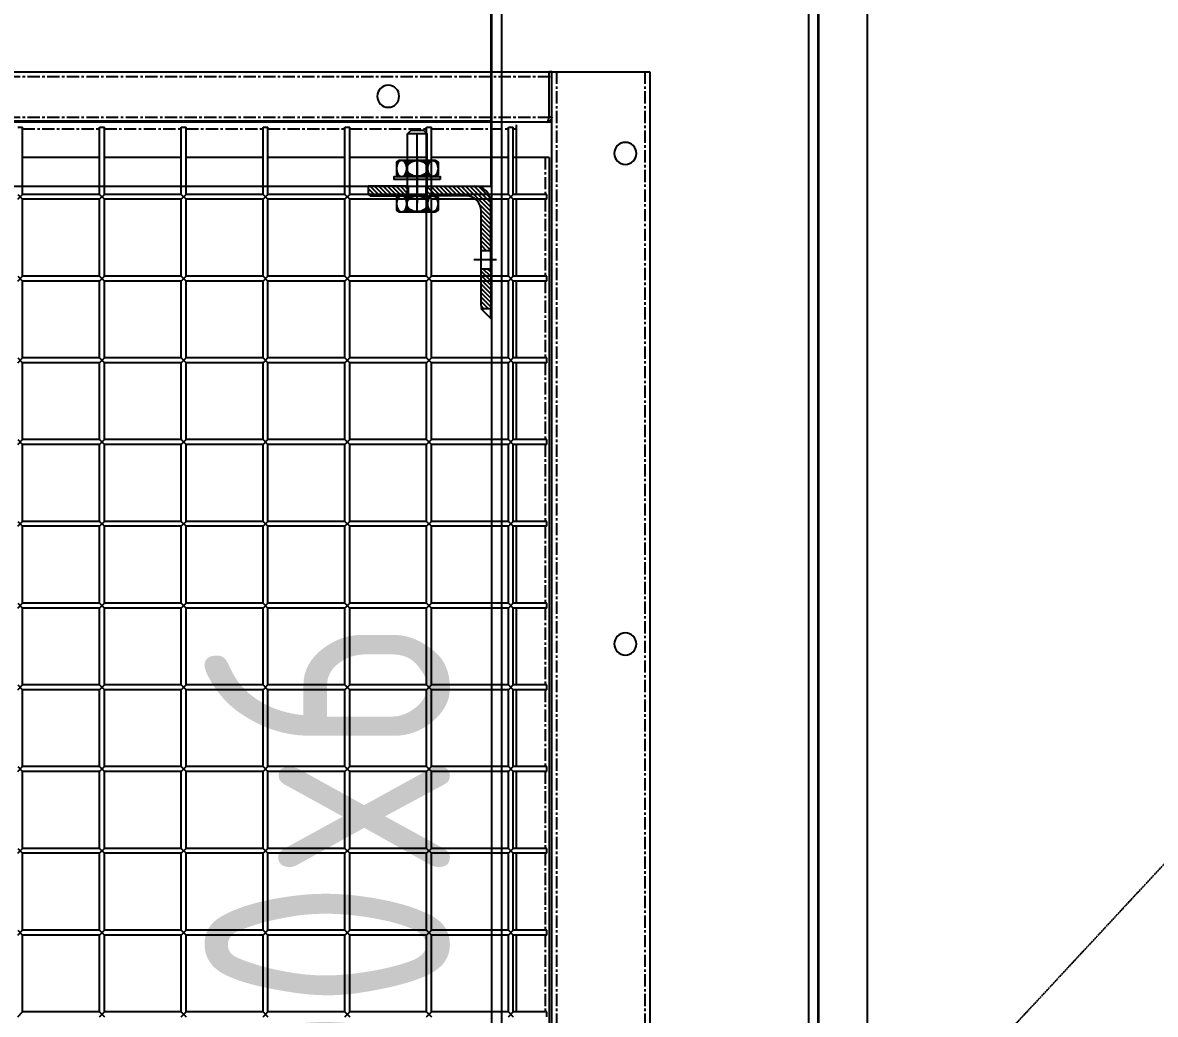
# Model space of a CAD drawing. Header units: millimetres. Extents: x -198529 to 244266, y -64 to 158464.
# Drawn here: x -163282 to -162590, y 108124 to 108730 of the extents above; entities that cross this region are included whole.
import ezdxf

# ---------------------------------------------------------------- set-up
doc = ezdxf.new("R2010")
doc.units = ezdxf.units.MM
for name, pattern in [('CENTER', [12, 7.5, -1.5, 1.5, -1.5]), ('HIDDEN2', [4.7625, 3.175, -1.5875]), ('X-AST-SEC-03-00-KCEIL-002-PH2$0$HIDDEN', [0.375, 0.25, -0.125])]:
    doc.linetypes.add(name, pattern=pattern)
for name, color, linetype in [('0-DCC', 30, 'Continuous'), ('0-DCC-STRUC', 180, 'Continuous'), ('0-DCC-STRUC-T', 4, 'Continuous'), ('ANGEL STEEL_75x75x3.0', 22, 'Continuous'), ('BOLTS', 3, 'Continuous'), ('K-CEIL-DCC-RACK', 10, 'Continuous'), ('K-CEIL-DIV-DOOR_Phase 2', 10, 'Continuous')]:
    doc.layers.add(name, color=color, linetype=linetype)
doc.styles.add('EDRI-COM', font='tssdeng.shx', dxfattribs={"width": 0.8, "bigfont": 'hztxt.shx'})
pattern_1 = [(45, (70645.0448, 93964.8255), (-1.325825215, 1.325825215), [])]

# ---------------------------------------------------------------- blocks, each defined once
blk = doc.blocks.new('DCC2850x1800(右)')
at = {"color": 0, "linetype": 'Continuous'}
for p, q in [((62966, -72678.48), (62906, -72678.48)), ((62906, -72678.48), (62906, -74478.48)), ((62966, -72678.48), (62967.5, -72678.48)), ((65614.5, -72678.48), (62966, -72678.48)), ((62966, -74478.48), (62966, -72678.48)), ((62967.5, -72706.38), (62967.5, -72678.48)), ((62966, -72706.38), (62967.5, -72706.38)), ((62967.77, -72707.23), (62967.5, -72706.38)), ((62966, -72709.38), (65613, -72709.38)), ((62987.5, -72753.48), (62987.5, -72710.88)), ((62992.5, -72712.38), (62989.5, -72712.38)), ((62989.5, -72753.48), (62989.5, -72712.38)), ((62992.5, -72753.48), (62992.5, -72712.38)), ((63039.5, -72753.48), (63039.5, -72712.38)), ((63042.5, -72712.38), (63039.5, -72712.38)), ((63042.5, -72753.48), (63042.5, -72712.38)), ((63089.5, -72753.48), (63089.5, -72712.38)), ((63092.5, -72712.38), (63089.5, -72712.38)), ((63092.5, -72753.48), (63092.5, -72712.38)), ((63139.5, -72753.48), (63139.5, -72712.38)), ((63142.5, -72712.38), (63139.5, -72712.38)), ((63142.5, -72753.48), (63142.5, -72712.38)), ((63189.5, -72753.48), (63189.5, -72712.38)), ((63192.5, -72712.38), (63189.5, -72712.38)), ((63192.5, -72753.48), (63192.5, -72712.38)), ((63239.5, -72753.48), (63239.5, -72712.38)), ((63242.5, -72712.38), (63239.5, -72712.38)), ((63242.5, -72753.48), (63242.5, -72712.38)), ((63289.5, -72753.48), (63289.5, -72712.38)), ((63292.5, -72712.38), (63289.5, -72712.38)), ((62967.5, -72730.88), (62989.5, -72730.88)), ((62967.5, -72730.88), (62967.5, -74426.08)), ((62992.5, -72730.88), (63039.5, -72730.88)), ((63042.5, -72730.88), (63089.5, -72730.88)), ((63092.5, -72730.88), (63139.5, -72730.88)), ((63142.5, -72730.88), (63189.5, -72730.88)), ((63192.5, -72730.88), (63239.5, -72730.88)), ((63242.5, -72730.88), (63289.5, -72730.88)), ((62969, -72753.48), (62989.5, -72753.48)), ((62969, -72756.48), (62969, -72753.48)), ((62992.5, -72756.48), (62989.5, -72753.48)), ((62992.5, -72753.48), (62989.5, -72756.48)), ((62992.5, -72753.48), (63039.5, -72753.48)), ((63042.5, -72756.48), (63039.5, -72753.48)), ((63042.5, -72753.48), (63039.5, -72756.48)), ((63042.5, -72753.48), (63089.5, -72753.48)), ((63092.5, -72756.48), (63089.5, -72753.48)), ((63092.5, -72753.48), (63089.5, -72756.48)), ((63092.5, -72753.48), (63139.5, -72753.48)), ((63142.5, -72756.48), (63139.5, -72753.48)), ((63142.5, -72753.48), (63139.5, -72756.48)), ((63142.5, -72753.48), (63189.5, -72753.48)), ((63192.5, -72756.48), (63189.5, -72753.48)), ((63192.5, -72753.48), (63189.5, -72756.48)), ((63192.5, -72753.48), (63239.5, -72753.48)), ((63242.5, -72756.48), (63239.5, -72753.48)), ((63242.5, -72753.48), (63239.5, -72756.48)), ((63242.5, -72753.48), (63289.5, -72753.48)), ((63292.5, -72756.48), (63289.5, -72753.48)), ((63292.5, -72753.48), (63289.5, -72756.48)), ((62969, -72756.48), (62989.5, -72756.48)), ((62987.5, -72803.48), (62987.5, -72756.48)), ((62989.5, -72803.48), (62989.5, -72756.48)), ((62992.5, -72756.48), (63039.5, -72756.48)), ((62992.5, -72803.48), (62992.5, -72756.48)), ((63039.5, -72803.48), (63039.5, -72756.48)), ((63042.5, -72756.48), (63089.5, -72756.48)), ((63042.5, -72803.48), (63042.5, -72756.48)), ((63089.5, -72803.48), (63089.5, -72756.48)), ((63092.5, -72756.48), (63139.5, -72756.48)), ((63092.5, -72803.48), (63092.5, -72756.48)), ((63139.5, -72803.48), (63139.5, -72756.48)), ((63142.5, -72756.48), (63189.5, -72756.48)), ((63142.5, -72803.48), (63142.5, -72756.48)), ((63189.5, -72803.48), (63189.5, -72756.48)), ((63192.5, -72756.48), (63239.5, -72756.48)), ((63192.5, -72803.48), (63192.5, -72756.48)), ((63239.5, -72803.48), (63239.5, -72756.48)), ((63242.5, -72756.48), (63289.5, -72756.48)), ((63242.5, -72803.48), (63242.5, -72756.48)), ((63289.5, -72803.48), (63289.5, -72756.48)), ((62969, -72803.48), (62989.5, -72803.48)), ((62969, -72806.48), (62969, -72803.48)), ((62992.5, -72806.48), (62989.5, -72803.48)), ((62992.5, -72803.48), (62989.5, -72806.48)), ((62992.5, -72803.48), (63039.5, -72803.48)), ((63042.5, -72806.48), (63039.5, -72803.48)), ((63042.5, -72803.48), (63039.5, -72806.48)), ((63042.5, -72803.48), (63089.5, -72803.48)), ((63092.5, -72806.48), (63089.5, -72803.48)), ((63092.5, -72803.48), (63089.5, -72806.48)), ((63092.5, -72803.48), (63139.5, -72803.48)), ((63142.5, -72806.48), (63139.5, -72803.48)), ((63142.5, -72803.48), (63139.5, -72806.48)), ((63142.5, -72803.48), (63189.5, -72803.48)), ((63192.5, -72806.48), (63189.5, -72803.48)), ((63192.5, -72803.48), (63189.5, -72806.48)), ((63192.5, -72803.48), (63239.5, -72803.48)), ((63242.5, -72806.48), (63239.5, -72803.48)), ((63242.5, -72803.48), (63239.5, -72806.48)), ((63242.5, -72803.48), (63289.5, -72803.48)), ((63292.5, -72806.48), (63289.5, -72803.48)), ((63292.5, -72803.48), (63289.5, -72806.48)), ((62969, -72806.48), (62989.5, -72806.48)), ((62987.5, -72853.48), (62987.5, -72806.48)), ((62989.5, -72853.48), (62989.5, -72806.48)), ((62992.5, -72853.48), (62992.5, -72806.48)), ((62992.5, -72806.48), (63039.5, -72806.48)), ((63039.5, -72853.48), (63039.5, -72806.48)), ((63042.5, -72806.48), (63089.5, -72806.48)), ((63042.5, -72853.48), (63042.5, -72806.48)), ((63089.5, -72853.48), (63089.5, -72806.48)), ((63092.5, -72853.48), (63092.5, -72806.48)), ((63092.5, -72806.48), (63139.5, -72806.48)), ((63139.5, -72853.48), (63139.5, -72806.48)), ((63142.5, -72853.48), (63142.5, -72806.48)), ((63142.5, -72806.48), (63189.5, -72806.48)), ((63189.5, -72853.48), (63189.5, -72806.48)), ((63192.5, -72853.48), (63192.5, -72806.48)), ((63192.5, -72806.48), (63239.5, -72806.48)), ((63239.5, -72853.48), (63239.5, -72806.48)), ((63242.5, -72853.48), (63242.5, -72806.48)), ((63242.5, -72806.48), (63289.5, -72806.48)), ((63289.5, -72853.48), (63289.5, -72806.48)), ((62969, -72853.48), (62989.5, -72853.48)), ((62969, -72856.48), (62969, -72853.48)), ((62969, -72856.48), (62989.5, -72856.48)), ((62987.5, -72903.48), (62987.5, -72856.48)), ((62992.5, -72856.48), (62989.5, -72853.48)), ((62992.5, -72853.48), (62989.5, -72856.48)), ((62989.5, -72903.48), (62989.5, -72856.48)), ((62992.5, -72853.48), (63039.5, -72853.48)), ((62992.5, -72903.48), (62992.5, -72856.48)), ((62992.5, -72856.48), (63039.5, -72856.48)), ((63042.5, -72856.48), (63039.5, -72853.48)), ((63042.5, -72853.48), (63039.5, -72856.48)), ((63039.5, -72903.48), (63039.5, -72856.48)), ((63042.5, -72853.48), (63089.5, -72853.48)), ((63042.5, -72856.48), (63089.5, -72856.48)), ((63042.5, -72903.48), (63042.5, -72856.48)), ((63092.5, -72856.48), (63089.5, -72853.48)), ((63092.5, -72853.48), (63089.5, -72856.48)), ((63089.5, -72903.48), (63089.5, -72856.48)), ((63092.5, -72853.48), (63139.5, -72853.48)), ((63092.5, -72856.48), (63139.5, -72856.48)), ((63092.5, -72903.48), (63092.5, -72856.48)), ((63142.5, -72856.48), (63139.5, -72853.48)), ((63142.5, -72853.48), (63139.5, -72856.48)), ((63139.5, -72903.48), (63139.5, -72856.48)), ((63142.5, -72853.48), (63189.5, -72853.48)), ((63142.5, -72856.48), (63189.5, -72856.48)), ((63142.5, -72903.48), (63142.5, -72856.48)), ((63192.5, -72856.48), (63189.5, -72853.48)), ((63192.5, -72853.48), (63189.5, -72856.48)), ((63189.5, -72903.48), (63189.5, -72856.48)), ((63192.5, -72853.48), (63239.5, -72853.48)), ((63192.5, -72856.48), (63239.5, -72856.48)), ((63192.5, -72903.48), (63192.5, -72856.48)), ((63242.5, -72856.48), (63239.5, -72853.48)), ((63242.5, -72853.48), (63239.5, -72856.48)), ((63239.5, -72903.48), (63239.5, -72856.48)), ((63242.5, -72853.48), (63289.5, -72853.48)), ((63242.5, -72856.48), (63289.5, -72856.48)), ((63242.5, -72903.48), (63242.5, -72856.48)), ((63292.5, -72856.48), (63289.5, -72853.48)), ((63292.5, -72853.48), (63289.5, -72856.48)), ((63289.5, -72903.48), (63289.5, -72856.48)), ((62969, -72903.48), (62989.5, -72903.48)), ((62969, -72906.48), (62969, -72903.48)), ((62969, -72906.48), (62989.5, -72906.48)), ((62987.5, -72953.48), (62987.5, -72906.48)), ((62992.5, -72906.48), (62989.5, -72903.48)), ((62992.5, -72903.48), (62989.5, -72906.48)), ((62989.5, -72953.48), (62989.5, -72906.48)), ((62992.5, -72903.48), (63039.5, -72903.48)), ((62992.5, -72953.48), (62992.5, -72906.48)), ((62992.5, -72906.48), (63039.5, -72906.48)), ((63042.5, -72906.48), (63039.5, -72903.48)), ((63042.5, -72903.48), (63039.5, -72906.48)), ((63039.5, -72953.48), (63039.5, -72906.48)), ((63042.5, -72903.48), (63089.5, -72903.48)), ((63042.5, -72906.48), (63089.5, -72906.48)), ((63042.5, -72953.48), (63042.5, -72906.48)), ((63092.5, -72906.48), (63089.5, -72903.48)), ((63092.5, -72903.48), (63089.5, -72906.48)), ((63089.5, -72953.48), (63089.5, -72906.48)), ((63092.5, -72903.48), (63139.5, -72903.48)), ((63092.5, -72906.48), (63139.5, -72906.48)), ((63092.5, -72953.48), (63092.5, -72906.48)), ((63142.5, -72906.48), (63139.5, -72903.48)), ((63142.5, -72903.48), (63139.5, -72906.48)), ((63139.5, -72953.48), (63139.5, -72906.48)), ((63142.5, -72903.48), (63189.5, -72903.48)), ((63142.5, -72906.48), (63189.5, -72906.48)), ((63142.5, -72953.48), (63142.5, -72906.48)), ((63192.5, -72906.48), (63189.5, -72903.48)), ((63192.5, -72903.48), (63189.5, -72906.48)), ((63189.5, -72953.48), (63189.5, -72906.48)), ((63192.5, -72903.48), (63239.5, -72903.48)), ((63192.5, -72906.48), (63239.5, -72906.48)), ((63192.5, -72953.48), (63192.5, -72906.48)), ((63242.5, -72906.48), (63239.5, -72903.48)), ((63242.5, -72903.48), (63239.5, -72906.48)), ((63239.5, -72953.48), (63239.5, -72906.48)), ((63242.5, -72903.48), (63289.5, -72903.48)), ((63242.5, -72906.48), (63289.5, -72906.48)), ((63242.5, -72953.48), (63242.5, -72906.48)), ((63292.5, -72906.48), (63289.5, -72903.48)), ((63292.5, -72903.48), (63289.5, -72906.48)), ((63289.5, -72953.48), (63289.5, -72906.48)), ((62969, -72953.48), (62989.5, -72953.48)), ((62969, -72956.48), (62969, -72953.48)), ((62992.5, -72956.48), (62989.5, -72953.48)), ((62992.5, -72953.48), (62989.5, -72956.48)), ((62992.5, -72953.48), (63039.5, -72953.48)), ((63042.5, -72956.48), (63039.5, -72953.48)), ((63042.5, -72953.48), (63039.5, -72956.48)), ((63042.5, -72953.48), (63089.5, -72953.48)), ((63092.5, -72956.48), (63089.5, -72953.48)), ((63092.5, -72953.48), (63089.5, -72956.48)), ((63092.5, -72953.48), (63139.5, -72953.48)), ((63142.5, -72956.48), (63139.5, -72953.48)), ((63142.5, -72953.48), (63139.5, -72956.48)), ((63142.5, -72953.48), (63189.5, -72953.48)), ((63192.5, -72956.48), (63189.5, -72953.48)), ((63192.5, -72953.48), (63189.5, -72956.48)), ((63192.5, -72953.48), (63239.5, -72953.48)), ((63242.5, -72956.48), (63239.5, -72953.48)), ((63242.5, -72953.48), (63239.5, -72956.48)), ((63242.5, -72953.48), (63289.5, -72953.48)), ((63292.5, -72956.48), (63289.5, -72953.48)), ((63292.5, -72953.48), (63289.5, -72956.48)), ((62969, -72956.48), (62989.5, -72956.48)), ((62987.5, -73003.48), (62987.5, -72956.48)), ((62989.5, -73003.48), (62989.5, -72956.48)), ((62992.5, -73003.48), (62992.5, -72956.48)), ((62992.5, -72956.48), (63039.5, -72956.48)), ((63039.5, -73003.48), (63039.5, -72956.48)), ((63042.5, -72956.48), (63089.5, -72956.48)), ((63042.5, -73003.48), (63042.5, -72956.48)), ((63089.5, -73003.48), (63089.5, -72956.48)), ((63092.5, -72956.48), (63139.5, -72956.48)), ((63092.5, -73003.48), (63092.5, -72956.48)), ((63139.5, -73003.48), (63139.5, -72956.48)), ((63142.5, -72956.48), (63189.5, -72956.48)), ((63142.5, -73003.48), (63142.5, -72956.48)), ((63189.5, -73003.48), (63189.5, -72956.48)), ((63192.5, -72956.48), (63239.5, -72956.48)), ((63192.5, -73003.48), (63192.5, -72956.48)), ((63239.5, -73003.48), (63239.5, -72956.48)), ((63242.5, -72956.48), (63289.5, -72956.48)), ((63242.5, -73003.48), (63242.5, -72956.48)), ((63289.5, -73003.48), (63289.5, -72956.48)), ((62969, -73003.48), (62989.5, -73003.48)), ((62969, -73006.48), (62969, -73003.48)), ((62992.5, -73006.48), (62989.5, -73003.48)), ((62992.5, -73003.48), (62989.5, -73006.48)), ((62992.5, -73003.48), (63039.5, -73003.48)), ((63042.5, -73006.48), (63039.5, -73003.48)), ((63042.5, -73003.48), (63039.5, -73006.48)), ((63042.5, -73003.48), (63089.5, -73003.48)), ((63092.5, -73006.48), (63089.5, -73003.48)), ((63092.5, -73003.48), (63089.5, -73006.48)), ((63092.5, -73003.48), (63139.5, -73003.48)), ((63142.5, -73006.48), (63139.5, -73003.48)), ((63142.5, -73003.48), (63139.5, -73006.48)), ((63142.5, -73003.48), (63189.5, -73003.48)), ((63192.5, -73006.48), (63189.5, -73003.48)), ((63192.5, -73003.48), (63189.5, -73006.48)), ((63192.5, -73003.48), (63239.5, -73003.48)), ((63242.5, -73006.48), (63239.5, -73003.48)), ((63242.5, -73003.48), (63239.5, -73006.48)), ((63242.5, -73003.48), (63289.5, -73003.48)), ((63292.5, -73006.48), (63289.5, -73003.48)), ((63292.5, -73003.48), (63289.5, -73006.48)), ((62969, -73006.48), (62989.5, -73006.48)), ((62987.5, -73053.48), (62987.5, -73006.48)), ((62989.5, -73053.48), (62989.5, -73006.48)), ((62992.5, -73053.48), (62992.5, -73006.48)), ((62992.5, -73006.48), (63039.5, -73006.48)), ((63039.5, -73053.48), (63039.5, -73006.48)), ((63042.5, -73006.48), (63089.5, -73006.48)), ((63042.5, -73053.48), (63042.5, -73006.48)), ((63089.5, -73053.48), (63089.5, -73006.48)), ((63092.5, -73006.48), (63139.5, -73006.48)), ((63092.5, -73053.48), (63092.5, -73006.48)), ((63139.5, -73053.48), (63139.5, -73006.48)), ((63142.5, -73006.48), (63189.5, -73006.48)), ((63142.5, -73053.48), (63142.5, -73006.48)), ((63189.5, -73053.48), (63189.5, -73006.48)), ((63192.5, -73006.48), (63239.5, -73006.48)), ((63192.5, -73053.48), (63192.5, -73006.48)), ((63239.5, -73053.48), (63239.5, -73006.48)), ((63242.5, -73006.48), (63289.5, -73006.48)), ((63242.5, -73053.48), (63242.5, -73006.48)), ((63289.5, -73053.48), (63289.5, -73006.48)), ((62969, -73053.48), (62989.5, -73053.48)), ((62969, -73056.48), (62969, -73053.48)), ((62969, -73056.48), (62989.5, -73056.48)), ((62987.5, -73103.48), (62987.5, -73056.48)), ((62992.5, -73056.48), (62989.5, -73053.48)), ((62992.5, -73053.48), (62989.5, -73056.48)), ((62989.5, -73103.48), (62989.5, -73056.48)), ((62992.5, -73053.48), (63039.5, -73053.48)), ((62992.5, -73103.48), (62992.5, -73056.48)), ((62992.5, -73056.48), (63039.5, -73056.48)), ((63042.5, -73056.48), (63039.5, -73053.48)), ((63042.5, -73053.48), (63039.5, -73056.48)), ((63039.5, -73103.48), (63039.5, -73056.48)), ((63042.5, -73053.48), (63089.5, -73053.48)), ((63042.5, -73056.48), (63089.5, -73056.48)), ((63042.5, -73103.48), (63042.5, -73056.48)), ((63092.5, -73056.48), (63089.5, -73053.48)), ((63092.5, -73053.48), (63089.5, -73056.48)), ((63089.5, -73103.48), (63089.5, -73056.48)), ((63092.5, -73053.48), (63139.5, -73053.48)), ((63092.5, -73056.48), (63139.5, -73056.48)), ((63092.5, -73103.48), (63092.5, -73056.48)), ((63142.5, -73056.48), (63139.5, -73053.48)), ((63142.5, -73053.48), (63139.5, -73056.48)), ((63139.5, -73103.48), (63139.5, -73056.48)), ((63142.5, -73053.48), (63189.5, -73053.48)), ((63142.5, -73056.48), (63189.5, -73056.48)), ((63142.5, -73103.48), (63142.5, -73056.48)), ((63192.5, -73056.48), (63189.5, -73053.48)), ((63192.5, -73053.48), (63189.5, -73056.48)), ((63189.5, -73103.48), (63189.5, -73056.48)), ((63192.5, -73053.48), (63239.5, -73053.48)), ((63192.5, -73056.48), (63239.5, -73056.48)), ((63192.5, -73103.48), (63192.5, -73056.48)), ((63242.5, -73056.48), (63239.5, -73053.48)), ((63242.5, -73053.48), (63239.5, -73056.48)), ((63239.5, -73103.48), (63239.5, -73056.48)), ((63242.5, -73053.48), (63289.5, -73053.48)), ((63242.5, -73056.48), (63289.5, -73056.48)), ((63242.5, -73103.48), (63242.5, -73056.48)), ((63292.5, -73056.48), (63289.5, -73053.48)), ((63292.5, -73053.48), (63289.5, -73056.48)), ((63289.5, -73103.48), (63289.5, -73056.48)), ((62969, -73103.48), (62989.5, -73103.48)), ((62969, -73106.48), (62969, -73103.48)), ((62969, -73106.48), (62989.5, -73106.48)), ((62987.5, -73153.48), (62987.5, -73106.48)), ((62992.5, -73106.48), (62989.5, -73103.48)), ((62992.5, -73103.48), (62989.5, -73106.48)), ((62989.5, -73153.48), (62989.5, -73106.48)), ((62992.5, -73103.48), (63039.5, -73103.48)), ((62992.5, -73153.48), (62992.5, -73106.48)), ((62992.5, -73106.48), (63039.5, -73106.48)), ((63042.5, -73106.48), (63039.5, -73103.48)), ((63042.5, -73103.48), (63039.5, -73106.48)), ((63039.5, -73153.48), (63039.5, -73106.48)), ((63042.5, -73103.48), (63089.5, -73103.48)), ((63042.5, -73106.48), (63089.5, -73106.48)), ((63042.5, -73153.48), (63042.5, -73106.48)), ((63092.5, -73106.48), (63089.5, -73103.48)), ((63092.5, -73103.48), (63089.5, -73106.48)), ((63089.5, -73153.48), (63089.5, -73106.48)), ((63092.5, -73103.48), (63139.5, -73103.48)), ((63092.5, -73106.48), (63139.5, -73106.48)), ((63092.5, -73153.48), (63092.5, -73106.48)), ((63142.5, -73106.48), (63139.5, -73103.48)), ((63142.5, -73103.48), (63139.5, -73106.48)), ((63139.5, -73153.48), (63139.5, -73106.48)), ((63142.5, -73103.48), (63189.5, -73103.48)), ((63142.5, -73106.48), (63189.5, -73106.48)), ((63142.5, -73153.48), (63142.5, -73106.48)), ((63192.5, -73106.48), (63189.5, -73103.48)), ((63192.5, -73103.48), (63189.5, -73106.48)), ((63189.5, -73153.48), (63189.5, -73106.48)), ((63192.5, -73103.48), (63239.5, -73103.48)), ((63192.5, -73106.48), (63239.5, -73106.48)), ((63192.5, -73153.48), (63192.5, -73106.48)), ((63242.5, -73106.48), (63239.5, -73103.48)), ((63242.5, -73103.48), (63239.5, -73106.48)), ((63239.5, -73153.48), (63239.5, -73106.48)), ((63242.5, -73103.48), (63289.5, -73103.48)), ((63242.5, -73106.48), (63289.5, -73106.48)), ((63242.5, -73153.48), (63242.5, -73106.48)), ((63292.5, -73106.48), (63289.5, -73103.48)), ((63292.5, -73103.48), (63289.5, -73106.48)), ((63289.5, -73153.48), (63289.5, -73106.48)), ((62969, -73153.48), (62989.5, -73153.48)), ((62969, -73156.48), (62969, -73153.48)), ((62969, -73156.48), (62989.5, -73156.48)), ((62987.5, -73203.48), (62987.5, -73156.48)), ((62992.5, -73156.48), (62989.5, -73153.48)), ((62992.5, -73153.48), (62989.5, -73156.48)), ((62989.5, -73203.48), (62989.5, -73156.48)), ((62992.5, -73153.48), (63039.5, -73153.48)), ((62992.5, -73203.48), (62992.5, -73156.48)), ((62992.5, -73156.48), (63039.5, -73156.48)), ((63042.5, -73156.48), (63039.5, -73153.48)), ((63042.5, -73153.48), (63039.5, -73156.48)), ((63039.5, -73203.48), (63039.5, -73156.48)), ((63042.5, -73153.48), (63089.5, -73153.48)), ((63042.5, -73156.48), (63089.5, -73156.48)), ((63042.5, -73203.48), (63042.5, -73156.48)), ((63092.5, -73156.48), (63089.5, -73153.48)), ((63092.5, -73153.48), (63089.5, -73156.48)), ((63089.5, -73203.48), (63089.5, -73156.48)), ((63092.5, -73153.48), (63139.5, -73153.48)), ((63092.5, -73156.48), (63139.5, -73156.48)), ((63092.5, -73203.48), (63092.5, -73156.48)), ((63142.5, -73156.48), (63139.5, -73153.48)), ((63142.5, -73153.48), (63139.5, -73156.48)), ((63139.5, -73203.48), (63139.5, -73156.48)), ((63142.5, -73153.48), (63189.5, -73153.48)), ((63142.5, -73156.48), (63189.5, -73156.48)), ((63142.5, -73203.48), (63142.5, -73156.48)), ((63192.5, -73156.48), (63189.5, -73153.48)), ((63192.5, -73153.48), (63189.5, -73156.48)), ((63189.5, -73203.48), (63189.5, -73156.48)), ((63192.5, -73153.48), (63239.5, -73153.48)), ((63192.5, -73156.48), (63239.5, -73156.48)), ((63192.5, -73203.48), (63192.5, -73156.48)), ((63242.5, -73156.48), (63239.5, -73153.48)), ((63242.5, -73153.48), (63239.5, -73156.48)), ((63239.5, -73203.48), (63239.5, -73156.48)), ((63242.5, -73153.48), (63289.5, -73153.48)), ((63242.5, -73156.48), (63289.5, -73156.48)), ((63242.5, -73203.48), (63242.5, -73156.48)), ((63292.5, -73156.48), (63289.5, -73153.48)), ((63292.5, -73153.48), (63289.5, -73156.48)), ((63289.5, -73203.48), (63289.5, -73156.48)), ((62969, -73203.48), (62989.5, -73203.48)), ((62969, -73206.48), (62969, -73203.48)), ((62992.5, -73206.48), (62989.5, -73203.48)), ((62992.5, -73203.48), (62989.5, -73206.48)), ((62992.5, -73203.48), (63039.5, -73203.48)), ((63042.5, -73206.48), (63039.5, -73203.48)), ((63042.5, -73203.48), (63039.5, -73206.48)), ((63042.5, -73203.48), (63089.5, -73203.48)), ((63092.5, -73206.48), (63089.5, -73203.48)), ((63092.5, -73203.48), (63089.5, -73206.48)), ((63092.5, -73203.48), (63139.5, -73203.48)), ((63142.5, -73206.48), (63139.5, -73203.48)), ((63142.5, -73203.48), (63139.5, -73206.48)), ((63142.5, -73203.48), (63189.5, -73203.48)), ((63192.5, -73206.48), (63189.5, -73203.48)), ((63192.5, -73203.48), (63189.5, -73206.48)), ((63192.5, -73203.48), (63239.5, -73203.48)), ((63242.5, -73206.48), (63239.5, -73203.48)), ((63242.5, -73203.48), (63239.5, -73206.48)), ((63242.5, -73203.48), (63289.5, -73203.48)), ((63292.5, -73206.48), (63289.5, -73203.48)), ((63292.5, -73203.48), (63289.5, -73206.48)), ((62969, -73206.48), (62989.5, -73206.48)), ((62987.5, -73253.48), (62987.5, -73206.48)), ((62989.5, -73253.48), (62989.5, -73206.48)), ((62992.5, -73253.48), (62992.5, -73206.48)), ((62992.5, -73206.48), (63039.5, -73206.48)), ((63039.5, -73253.48), (63039.5, -73206.48)), ((63042.5, -73206.48), (63089.5, -73206.48)), ((63042.5, -73253.48), (63042.5, -73206.48)), ((63089.5, -73253.48), (63089.5, -73206.48)), ((63092.5, -73206.48), (63139.5, -73206.48)), ((63092.5, -73253.48), (63092.5, -73206.48)), ((63139.5, -73253.48), (63139.5, -73206.48)), ((63142.5, -73206.48), (63189.5, -73206.48)), ((63142.5, -73253.48), (63142.5, -73206.48)), ((63189.5, -73253.48), (63189.5, -73206.48)), ((63192.5, -73206.48), (63239.5, -73206.48)), ((63192.5, -73253.48), (63192.5, -73206.48)), ((63239.5, -73253.48), (63239.5, -73206.48)), ((63242.5, -73206.48), (63289.5, -73206.48)), ((63242.5, -73253.48), (63242.5, -73206.48)), ((63289.5, -73253.48), (63289.5, -73206.48)), ((62969, -73253.48), (62989.5, -73253.48)), ((62969, -73256.48), (62969, -73253.48)), ((62992.5, -73256.48), (62989.5, -73253.48)), ((62992.5, -73253.48), (62989.5, -73256.48)), ((62992.5, -73253.48), (63039.5, -73253.48)), ((63042.5, -73256.48), (63039.5, -73253.48)), ((63042.5, -73253.48), (63039.5, -73256.48)), ((63042.5, -73253.48), (63089.5, -73253.48)), ((63092.5, -73256.48), (63089.5, -73253.48)), ((63092.5, -73253.48), (63089.5, -73256.48)), ((63092.5, -73253.48), (63139.5, -73253.48)), ((63142.5, -73256.48), (63139.5, -73253.48)), ((63142.5, -73253.48), (63139.5, -73256.48)), ((63142.5, -73253.48), (63189.5, -73253.48)), ((63192.5, -73256.48), (63189.5, -73253.48)), ((63192.5, -73253.48), (63189.5, -73256.48)), ((63192.5, -73253.48), (63239.5, -73253.48)), ((63242.5, -73256.48), (63239.5, -73253.48)), ((63242.5, -73253.48), (63239.5, -73256.48)), ((63242.5, -73253.48), (63289.5, -73253.48)), ((63292.5, -73256.48), (63289.5, -73253.48))]:
    blk.add_line(p, q, dxfattribs=at)
at = {"color": 0, "linetype": 'CENTER'}
for p, q in [((62909, -72678.48), (62909, -74478.48)), ((62963, -72678.48), (62963, -74478.48)), ((65614.5, -72681.48), (62966, -72681.48)), ((65614.5, -72706.38), (62966, -72706.38)), ((62989.5, -72713.38), (62987.5, -72713.38)), ((63039.5, -72713.38), (62992.5, -72713.38)), ((63089.5, -72713.38), (63042.5, -72713.38)), ((63139.5, -72713.38), (63092.5, -72713.38)), ((63189.5, -72713.38), (63142.5, -72713.38)), ((63239.5, -72713.38), (63192.5, -72713.38)), ((63289.5, -72713.38), (63242.5, -72713.38)), ((62970, -72730.88), (62970, -72753.48)), ((62970, -72756.48), (62970, -72803.48)), ((62970, -72806.48), (62970, -72853.48)), ((62970, -72856.48), (62970, -72903.48)), ((62970, -72906.48), (62970, -72953.48)), ((62970, -72956.48), (62970, -73003.48)), ((62970, -73006.48), (62970, -73053.48)), ((62970, -73056.48), (62970, -73103.48)), ((62970, -73106.48), (62970, -73153.48)), ((62970, -73156.48), (62970, -73203.48)), ((62970, -73206.48), (62970, -73253.48))]:
    blk.add_line(p, q, dxfattribs=at)
at = {"color": 0, "linetype": 'Continuous'}
for centre in [(63066, -72693.48), (62921, -72728.48), (62921, -72728.48), (62921, -73028.48), (62921, -73028.48)]:
    blk.add_circle(centre, 6.75, dxfattribs=at)
blk.add_arc((62969, -72706.38), 3, 180, 270, dxfattribs=at)
for points, knots in [([(62968, -72707.88), (62967.96, -72707.77), (62967.88, -72707.56), (62967.81, -72707.34), (62967.77, -72707.23)], [0, 0, 0, 0, 0.488633, 1, 1, 1, 1]), ([(62969, -72709.38), (62968.79, -72709.38), (62968.33, -72708.79), (62968.14, -72708.26), (62968, -72707.88)], [0, 0, 0, 0, 0.347127, 1, 1, 1, 1])]:
    blk.add_open_spline(points, degree=3, knots=knots, dxfattribs=at)
blk = doc.blocks.new('DIV-DOOR-1000Wx2200H')
at = {"layer": 'K-CEIL-DIV-DOOR_Phase 2'}
for points in [[(-1000.07, 0.01), (-2100.07, 0), (-2100.07, 2300), (-1000.07, 2300.01)], [(-1030.07, 30.01), (-2070.07, 30), (-2070.07, 2270), (-1030.07, 2270.01)]]:
    blk.add_lwpolyline(points, close=True, dxfattribs=at)
at = {"layer": 'K-CEIL-DIV-DOOR_Phase 2', "color": 252, "linetype": 'X-AST-SEC-03-00-KCEIL-002-PH2$0$HIDDEN'}
blk.add_lwpolyline([(-1030.07, 2270.01), (-2070.07, 1150), (-1030.07, 30.01)], dxfattribs=at)
blk = doc.blocks.new('H-方柱-200x8-X11')
blk.add_lwpolyline([(-100, -1190), (100, -1190), (100, 4860.48), (-100, 4860.48)], close=True)
at = {"linetype": 'HIDDEN2', "ltscale": 0.1}
blk.add_lwpolyline([(-94, -1190), (94, -1190), (94, 4860.48), (-94, 4860.48)], close=True, dxfattribs=at)
blk = doc.blocks.new('A$C2DBF4B5B')
h = blk.add_hatch()
h.set_pattern_fill('ANSI31', color=256, scale=15, style=0)
h.set_pattern_definition(pattern_1)
edge = h.paths.add_edge_path()
edge.add_line((39.5, 75), (10, 75))
edge.add_arc((10, 65), 10, 90, 180)
edge.add_line((0, 65), (0, 35.5))
edge.add_line((0, 35.5), (6, 35.5))
edge.add_line((6, 35.5), (6, 60))
edge.add_arc((15, 60), 9, 90, 180, ccw=False)
edge.add_line((15, 69), (39.5, 69))
edge.add_line((39.5, 69), (39.5, 75))
h = blk.add_hatch()
h.set_pattern_fill('ANSI31', color=256, scale=15, style=0)
h.set_pattern_definition(pattern_1)
edge = h.paths.add_edge_path()
edge.add_line((50.5, 69), (50.5, 75))
edge.add_line((50.5, 75), (75, 75))
edge.add_line((75, 75), (75, 71))
edge.add_arc((73, 71), 2, -90, 0, ccw=False)
edge.add_line((73, 69), (50.5, 69))
h = blk.add_hatch()
h.set_pattern_fill('ANSI31', color=256, scale=15, style=0)
h.set_pattern_definition(pattern_1)
edge = h.paths.add_edge_path()
edge.add_line((0, 24.5), (6, 24.5))
edge.add_line((6, 24.5), (6, 2))
edge.add_arc((4, 2), 2, -90, 0, ccw=False)
edge.add_line((4, 0), (0, 0))
edge.add_line((0, 0), (0, 24.5))
at = {"color": 8}
for p, q in [((45, 78.55), (45, 64.69)), ((-3.55, 30), (10.31, 30))]:
    blk.add_line(p, q, dxfattribs=at)
for p, q in [((39.5, 75), (10, 75)), ((50.5, 75), (39.5, 75)), ((39.5, 75), (39.5, 69)), ((50.5, 69), (50.5, 75)), ((50.5, 75), (75, 75)), ((75, 75), (75, 71)), ((0, 35.5), (0, 65)), ((39.5, 69), (15, 69)), ((50.5, 69), (39.5, 69)), ((73, 69), (50.5, 69)), ((6, 60), (6, 35.5)), ((0, 24.5), (0, 35.5)), ((6, 35.5), (0, 35.5)), ((6, 35.5), (6, 24.5)), ((0, 24.5), (6, 24.5)), ((0, 24.5), (0, 0)), ((6, 2), (6, 24.5)), ((0, 0), (4, 0))]:
    blk.add_line(p, q)
for centre, radius, start, end in [((10, 65), 10, 90, 180), ((73, 71), 2, 270, 0), ((15, 60), 9, 90, 180), ((4, 2), 2, 270, 0)]:
    blk.add_arc(centre, radius, start, end)
blk = doc.blocks.new('A$C4EA80240')
for p, q in [((2.55, 9.68), (1.32, 9.68)), ((10.16, 9.68), (6.43, 9.68)), ((7.67, 1.08), (7.67, 10.68)), ((21.6, 9.68), (17.87, 9.68)), ((20.36, 1.08), (20.36, 10.68)), ((26.72, 2.08), (26.72, 9.68)), ((2.55, 2.08), (1.32, 2.08)), ((10.13, 2.08), (6.43, 2.08)), ((21.6, 2.08), (17.9, 2.08))]:
    blk.add_line(p, q)
at = {"color": 8}
blk.add_line((14.02, 0), (14.02, 11.74), dxfattribs=at)
blk.add_lwpolyline([(28.04, 12.68), (0, 12.68), (0, 10.68), (28.04, 10.68)], close=True)
blk.add_lwpolyline([(25.48, 2.08), (26.72, 2.08), (24.98, 1.08), (3.05, 1.08), (1.32, 2.08), (1.32, 9.68), (3.05, 10.68), (24.98, 10.68), (26.72, 9.68), (25.48, 9.68)])
blk.add_ellipse((4.49, 5.88), major_axis=(0, 4.8), ratio=0.661547)
at = {"extrusion": (0, 0, -1)}
for centre, major_axis, ratio in [((14.02, 5.87), (6.36, 0), 0.753789), ((23.54, 5.88), (0, 4.8), 0.661547)]:
    blk.add_ellipse(centre, major_axis=major_axis, ratio=ratio, dxfattribs=at)
blk = doc.blocks.new('A$C147C6879')
at = {"layer": 'BOLTS'}
for p, q in [((8.6, 25.4), (1, 25.4)), ((9.6, 19.05), (0, 19.05)), ((1, 20.28), (1, 16.55)), ((8.6, 20.28), (8.6, 16.58)), ((9.6, 18.7), (47.6, 18.7)), ((49.6, 16.7), (47.6, 18.7)), ((47.6, 18.7), (47.6, 6.7)), ((49.6, 16.7), (49.6, 8.7)), ((0.02, 12.7), (47.6, 12.7)), ((1, 8.85), (1, 5.12)), ((8.6, 8.81), (8.6, 5.12)), ((47.6, 6.7), (49.6, 8.7)), ((9.6, 6.35), (0, 6.35)), ((1, 1.24), (1, 0)), ((8.6, 1.24), (8.6, 0)), ((9.6, 6.7), (47.6, 6.7))]:
    blk.add_line(p, q, dxfattribs=at)
blk.add_lwpolyline([(8.6, 24.16), (8.6, 25.4), (9.6, 23.66), (9.6, 1.73), (8.6, 0), (1, 0), (0, 1.73), (0, 23.66), (1, 25.4), (1, 24.16)], dxfattribs=at)
at = {"layer": 'BOLTS', "extrusion": (0, 0, -1)}
for centre, major_axis, ratio in [((4.8, 22.22), (-4.8, 0), 0.661547), ((4.81, 12.7), (0, 6.36), 0.753789)]:
    blk.add_ellipse(centre, major_axis=major_axis, ratio=ratio, dxfattribs=at)
at = {"layer": 'BOLTS'}
blk.add_ellipse((4.8, 3.18), major_axis=(-4.8, 0), ratio=0.661547, dxfattribs=at)

msp = doc.modelspace()

# ---------------------------------------------------------------- linework, layer by layer
at = {"layer": '0-DCC-STRUC'}
for points in [[(-165695.78, 108630.01), (-162995.77, 108630.01), (-162995.77, 108830.01), (-165695.78, 108830.01)], [(-165695.78, 108670.01), (-162995.77, 108670.01), (-162995.77, 108790.01), (-165695.78, 108790.01)]]:
    msp.add_lwpolyline(points, close=True, dxfattribs=at)
at = {"layer": '0-DCC-STRUC-T'}
msp.add_lwpolyline([(-162996, 108549.01), (-162996, 108555.01), (-163002, 108555.01)], close=True, dxfattribs=at)
msp.add_solid([(-162996, 108549.01), (-162996, 108555.01), (-163002, 108555.01), (-162996, 108549.01)], dxfattribs=at)

# ---------------------------------------------------------------- block references
at = {"layer": '0-DCC', "xscale": -1}
msp.add_blockref('DCC2850x1800(右)', (-99992.77, 181378.49), dxfattribs=at)
at = {"layer": 'ANGEL STEEL_75x75x3.0', "rotation": 270}
msp.add_blockref('A$C2DBF4B5B', (-163071, 108630.01), dxfattribs=at)
at = {"layer": 'BOLTS', "xscale": -1, "rotation": 270}
msp.add_blockref('A$C147C6879', (-163053.7, 108614.41), dxfattribs=at)
at = {"layer": 'BOLTS', "color": 2, "xscale": -1, "rotation": 180}
msp.add_blockref('A$C4EA80240', (-163055.02, 108646.7), dxfattribs=at)
at = {"layer": 'K-CEIL-DCC-RACK'}
msp.add_blockref('H-方柱-200x8-X11', (-162895.54, 108049.53), dxfattribs=at)
at = {"layer": 'K-CEIL-DIV-DOOR_Phase 2'}
msp.add_blockref('DIV-DOOR-1000Wx2200H', (-160695.7, 106870.01), dxfattribs=at)

# ---------------------------------------------------------------- texts
at = {"layer": '0-DCC-STRUC-T', "style": 'EDRI-COM', "width": 0.8}
msp.add_text('方钢-200x6', height=150, rotation=90, dxfattribs=at).set_placement((-163021.03, 107652.5))

doc.saveas('drawing.dxf')
